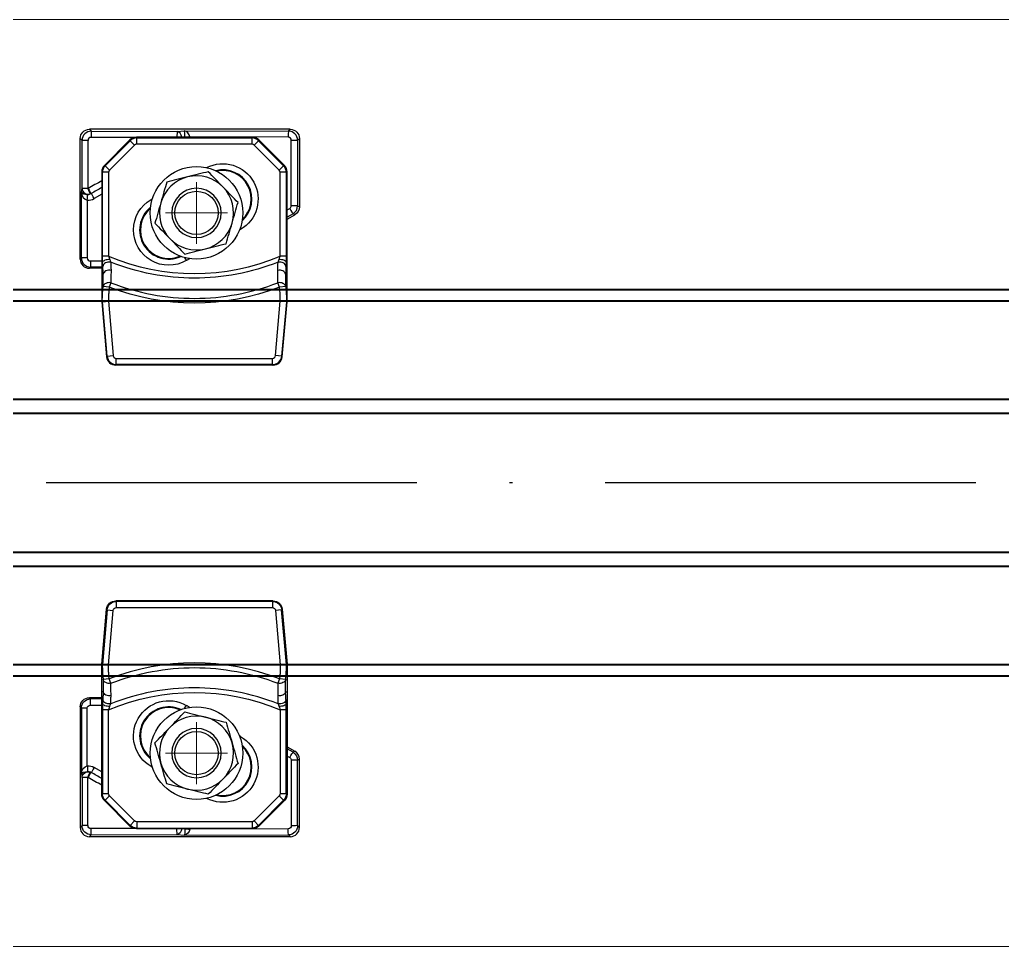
# Model space of a CAD drawing. Header units: centimetres. Extents: x 470464 to 524273, y 49611 to 59074.
# Drawn here: x 490122.02 to 490153.84, y 54392.56 to 54422.56 of the extents above; entities that cross this region are included whole.
import ezdxf

# ---------------------------------------------------------------- set-up
doc = ezdxf.new("R2010")
doc.units = ezdxf.units.CM
doc.header["$MEASUREMENT"] = 0
for name, pattern in [('1244_Aselsan_MIUM_3000$0$ACAD_ISO10W100', [18, 12, -3, 0, -3]), ('ACAD_ISO08W100', [36, 24, -3, 6, -3]), ('CHAIN', [0.3543, 0.2362, -0.0295, 0.0591, -0.0295]), ('XKITLINE00', [0])]:
    doc.linetypes.add(name, pattern=pattern)
for name, color, linetype, lineweight in [('1', 7, 'Continuous', 25), ('AAA_EKSEN', 1, 'ACAD_ISO08W100', 9), ('S-COLS-CONC', 4, 'Continuous', 40)]:
    doc.layers.add(name, color=color, linetype=linetype, lineweight=lineweight)

# ---------------------------------------------------------------- blocks, each defined once
blk = doc.blocks.new('K')
at = {"color": 2, "linetype": 'XKITLINE00', "lineweight": 0}
for p, q in [((490171.079, 45922.563), (490099.746, 45922.563)), ((490171.079, 45892.563), (490099.746, 45892.563))]:
    blk.add_line(p, q, dxfattribs=at)
at = {"color": 2, "linetype": '1244_Aselsan_MIUM_3000$0$ACAD_ISO10W100'}
blk.add_line((490171.079, 45907.563), (490071.291, 45907.563), dxfattribs=at)
at = {"layer": '1', "color": 2, "linetype": 'Continuous'}
for p, q in [((490130.781, 45919.013), (490124.278, 45919.013)), ((490124.278, 45919.013), (490124.34, 45918.951)), ((490125.733, 45918.747), (490124.333, 45918.751)), ((490124.34, 45918.951), (490127.119, 45918.942)), ((490129.553, 45918.755), (490125.801, 45918.755)), ((490125.801, 45918.755), (490125.811, 45918.732)), ((490127.119, 45918.942), (490127.347, 45918.965)), ((490127.347, 45918.965), (490130.723, 45918.955)), ((490130.716, 45918.756), (490127.528, 45918.766)), ((490129.544, 45918.732), (490129.554, 45918.755)), ((490130.723, 45918.955), (490130.781, 45919.013)), ((490124.041, 45918.652), (490123.979, 45918.714)), ((490123.979, 45914.811), (490123.979, 45918.714)), ((490124.041, 45917.094), (490124.041, 45918.652)), ((490124.233, 45918.652), (490124.041, 45918.652)), ((490124.233, 45918.652), (490124.233, 45917.094)), ((490125.59, 45918.667), (490124.765, 45917.843)), ((490124.788, 45917.833), (490125.599, 45918.645)), ((490125.74, 45918.504), (490124.929, 45917.692)), ((490125.599, 45918.645), (490125.59, 45918.668)), ((490125.74, 45918.504), (490125.599, 45918.645)), ((490125.811, 45918.732), (490129.544, 45918.732)), ((490125.811, 45918.533), (490125.811, 45918.732)), ((490129.544, 45918.533), (490125.811, 45918.533)), ((490129.544, 45918.533), (490129.544, 45918.732)), ((490129.614, 45918.504), (490129.755, 45918.645)), ((490130.426, 45917.692), (490129.614, 45918.504)), ((490129.765, 45918.668), (490129.755, 45918.645)), ((490129.755, 45918.645), (490130.567, 45917.833)), ((490130.59, 45917.843), (490129.765, 45918.667)), ((490130.814, 45916.539), (490130.815, 45918.656)), ((490131.021, 45918.655), (490131.02, 45916.538)), ((490131.079, 45918.714), (490131.021, 45918.655)), ((490131.079, 45918.714), (490131.079, 45916.504)), ((490124.765, 45917.843), (490124.788, 45917.833)), ((490124.929, 45917.692), (490124.788, 45917.833)), ((490130.426, 45917.692), (490130.567, 45917.833)), ((490130.567, 45917.833), (490130.59, 45917.843)), ((490124.677, 45917.631), (490124.677, 45914.709)), ((490124.7, 45917.622), (490124.677, 45917.631)), ((490124.9, 45917.622), (490124.7, 45917.622)), ((490124.7, 45914.908), (490124.7, 45917.622)), ((490124.9, 45917.622), (490124.9, 45914.908)), ((490130.654, 45917.622), (490130.455, 45917.622)), ((490130.455, 45914.908), (490130.455, 45917.622)), ((490130.677, 45917.631), (490130.654, 45917.622)), ((490130.654, 45917.622), (490130.654, 45914.908)), ((490130.677, 45914.709), (490130.677, 45917.631)), ((490124.018, 45916.976), (490124.041, 45917.094)), ((490124.019, 45914.851), (490124.018, 45916.976)), ((490124.233, 45917.094), (490124.041, 45917.094)), ((490124.677, 45916.911), (490124.432, 45916.771)), ((490124.211, 45916.72), (490124.211, 45914.852)), ((490126.279, 45916.744), (490126.318, 45916.766)), ((490126.3, 45916.708), (490126.279, 45916.744)), ((490131.02, 45916.538), (490131.079, 45916.504)), ((490130.677, 45916.402), (490130.765, 45916.453)), ((490130.872, 45916.28), (490130.677, 45916.166)), ((490130.677, 45916.099), (490130.931, 45916.246)), ((490130.931, 45916.246), (490130.872, 45916.28)), ((490129.167, 45915.767), (490129.139, 45915.751)), ((490129.167, 45915.767), (490129.154, 45915.79)), ((490123.979, 45914.811), (490124.019, 45914.851)), ((490124.311, 45914.753), (490124.677, 45914.754)), ((490124.704, 45914.709), (490124.677, 45914.709)), ((490124.9, 45914.908), (490124.7, 45914.908)), ((490127.362, 45914.857), (490127.417, 45914.762)), ((490127.523, 45914.824), (490127.417, 45914.762)), ((490130.654, 45914.908), (490130.455, 45914.908)), ((490130.65, 45914.709), (490130.677, 45914.709)), ((490124.318, 45914.553), (490124.278, 45914.513)), ((490124.677, 45914.513), (490124.278, 45914.513)), ((490124.677, 45914.554), (490124.318, 45914.553)), ((490124.677, 45914.326), (490124.677, 45913.826)), ((490124.724, 45914.321), (490124.677, 45914.326)), ((490130.631, 45914.321), (490130.677, 45914.326)), ((490130.677, 45913.826), (490130.677, 45914.326)), ((490124.975, 45914.044), (490124.92, 45913.899)), ((490130.435, 45913.899), (490130.379, 45914.044)), ((490124.712, 45913.822), (490124.677, 45913.826)), ((490124.712, 45913.822), (490124.722, 45913.92)), ((490124.91, 45913.802), (490124.712, 45913.822)), ((490124.92, 45913.899), (490124.722, 45913.92)), ((490124.92, 45913.899), (490124.91, 45913.802)), ((490130.633, 45913.92), (490130.435, 45913.899)), ((490130.445, 45913.802), (490130.435, 45913.899)), ((490130.643, 45913.822), (490130.445, 45913.802)), ((490130.633, 45913.92), (490130.643, 45913.822)), ((490130.643, 45913.822), (490130.677, 45913.826)), ((490124.679, 45913.432), (490124.834, 45911.651)), ((490124.896, 45913.459), (490124.696, 45913.46)), ((490124.698, 45913.433), (490124.896, 45913.45)), ((490124.852, 45911.67), (490124.698, 45913.433)), ((490124.896, 45913.45), (490125.05, 45911.687)), ((490130.304, 45911.687), (490130.459, 45913.45)), ((490130.658, 45913.46), (490130.459, 45913.459)), ((490130.657, 45913.433), (490130.459, 45913.45)), ((490130.657, 45913.433), (490130.503, 45911.67)), ((490130.52, 45911.651), (490130.676, 45913.432)), ((490124.834, 45911.651), (490124.852, 45911.67)), ((490124.852, 45911.67), (490125.05, 45911.687)), ((490125.15, 45911.596), (490130.205, 45911.596)), ((490125.15, 45911.397), (490125.15, 45911.596)), ((490130.205, 45911.397), (490130.205, 45911.596)), ((490130.503, 45911.67), (490130.304, 45911.687)), ((490130.503, 45911.67), (490130.52, 45911.651)), ((490125.15, 45911.397), (490125.132, 45911.378)), ((490130.222, 45911.378), (490125.133, 45911.378)), ((490130.205, 45911.397), (490125.15, 45911.397)), ((490130.223, 45911.378), (490130.205, 45911.397)), ((490125.15, 45903.728), (490125.132, 45903.747)), ((490130.222, 45903.747), (490125.133, 45903.747)), ((490125.15, 45903.728), (490125.15, 45903.529)), ((490130.205, 45903.728), (490125.15, 45903.728)), ((490125.15, 45903.529), (490130.205, 45903.529)), ((490130.223, 45903.747), (490130.205, 45903.728)), ((490130.205, 45903.728), (490130.205, 45903.529)), ((490124.679, 45901.693), (490124.834, 45903.474)), ((490124.852, 45903.455), (490124.698, 45901.692)), ((490124.834, 45903.474), (490124.852, 45903.455)), ((490124.852, 45903.455), (490125.05, 45903.438)), ((490124.896, 45901.675), (490125.05, 45903.438)), ((490130.503, 45903.455), (490130.304, 45903.438)), ((490130.304, 45903.438), (490130.459, 45901.675)), ((490130.503, 45903.455), (490130.52, 45903.474)), ((490130.657, 45901.692), (490130.503, 45903.455)), ((490130.52, 45903.474), (490130.676, 45901.693)), ((490124.896, 45901.666), (490124.696, 45901.665)), ((490124.698, 45901.692), (490124.896, 45901.675)), ((490130.657, 45901.692), (490130.459, 45901.675)), ((490130.658, 45901.665), (490130.459, 45901.666)), ((490124.712, 45901.303), (490124.677, 45901.299)), ((490124.677, 45900.799), (490124.677, 45901.299)), ((490124.91, 45901.323), (490124.712, 45901.303)), ((490124.712, 45901.303), (490124.722, 45901.205)), ((490124.92, 45901.226), (490124.91, 45901.323)), ((490130.445, 45901.323), (490130.435, 45901.226)), ((490130.643, 45901.303), (490130.445, 45901.323)), ((490130.633, 45901.205), (490130.643, 45901.303)), ((490130.643, 45901.303), (490130.677, 45901.299)), ((490130.677, 45901.299), (490130.677, 45900.799)), ((490124.92, 45901.226), (490124.722, 45901.205)), ((490124.975, 45901.081), (490124.92, 45901.226)), ((490130.435, 45901.226), (490130.379, 45901.081)), ((490130.633, 45901.205), (490130.435, 45901.226)), ((490124.677, 45900.613), (490124.278, 45900.613)), ((490124.318, 45900.573), (490124.278, 45900.613)), ((490124.724, 45900.804), (490124.677, 45900.799)), ((490130.631, 45900.804), (490130.677, 45900.799)), ((490123.979, 45900.314), (490124.019, 45900.274)), ((490123.979, 45900.314), (490123.979, 45896.411)), ((490124.311, 45900.372), (490124.677, 45900.371)), ((490124.677, 45900.571), (490124.318, 45900.573)), ((490124.677, 45897.494), (490124.677, 45900.416)), ((490124.704, 45900.416), (490124.677, 45900.416)), ((490127.362, 45900.268), (490127.417, 45900.363)), ((490127.523, 45900.301), (490127.417, 45900.363)), ((490130.65, 45900.416), (490130.677, 45900.416)), ((490130.677, 45900.416), (490130.677, 45897.494)), ((490124.019, 45900.274), (490124.018, 45898.149)), ((490124.211, 45898.405), (490124.211, 45900.273)), ((490124.9, 45900.217), (490124.7, 45900.217)), ((490124.7, 45900.217), (490124.7, 45897.503)), ((490124.9, 45897.503), (490124.9, 45900.217)), ((490130.654, 45900.217), (490130.455, 45900.217)), ((490130.455, 45900.217), (490130.455, 45897.503)), ((490130.654, 45897.503), (490130.654, 45900.217)), ((490129.167, 45899.358), (490129.139, 45899.374)), ((490129.167, 45899.358), (490129.154, 45899.335)), ((490130.677, 45899.026), (490130.931, 45898.879)), ((490130.872, 45898.845), (490130.677, 45898.959)), ((490130.677, 45898.723), (490130.765, 45898.672)), ((490130.931, 45898.879), (490130.872, 45898.845)), ((490126.3, 45898.418), (490126.279, 45898.381)), ((490130.814, 45898.586), (490130.815, 45896.469)), ((490131.02, 45898.587), (490131.079, 45898.621)), ((490131.021, 45896.47), (490131.02, 45898.587)), ((490131.079, 45896.411), (490131.079, 45898.621)), ((490124.018, 45898.149), (490124.041, 45898.031)), ((490124.677, 45898.214), (490124.432, 45898.354)), ((490126.279, 45898.381), (490126.318, 45898.359)), ((490124.041, 45898.031), (490124.041, 45896.473)), ((490124.233, 45898.031), (490124.041, 45898.031)), ((490124.233, 45896.473), (490124.233, 45898.031)), ((490124.7, 45897.503), (490124.677, 45897.494)), ((490124.9, 45897.503), (490124.7, 45897.503)), ((490124.929, 45897.433), (490124.788, 45897.292)), ((490125.74, 45896.621), (490124.929, 45897.433)), ((490130.426, 45897.433), (490129.614, 45896.621)), ((490130.426, 45897.433), (490130.567, 45897.292)), ((490130.654, 45897.503), (490130.455, 45897.503)), ((490130.677, 45897.494), (490130.654, 45897.503)), ((490124.765, 45897.282), (490124.788, 45897.292)), ((490125.59, 45896.458), (490124.765, 45897.282)), ((490124.788, 45897.292), (490125.599, 45896.48)), ((490129.755, 45896.48), (490130.567, 45897.292)), ((490130.59, 45897.282), (490129.765, 45896.458)), ((490130.567, 45897.292), (490130.59, 45897.282)), ((490125.599, 45896.48), (490125.59, 45896.457)), ((490125.74, 45896.621), (490125.599, 45896.48)), ((490129.544, 45896.592), (490125.811, 45896.592)), ((490125.811, 45896.592), (490125.811, 45896.393)), ((490129.544, 45896.592), (490129.544, 45896.393)), ((490129.614, 45896.621), (490129.755, 45896.48)), ((490129.765, 45896.457), (490129.755, 45896.48)), ((490124.041, 45896.473), (490123.979, 45896.411)), ((490124.233, 45896.473), (490124.041, 45896.473)), ((490124.278, 45896.113), (490124.34, 45896.174)), ((490125.733, 45896.378), (490124.333, 45896.374)), ((490124.34, 45896.174), (490127.119, 45896.183)), ((490125.801, 45896.37), (490125.811, 45896.393)), ((490129.553, 45896.37), (490125.801, 45896.37)), ((490125.811, 45896.393), (490129.544, 45896.393)), ((490127.119, 45896.183), (490127.347, 45896.16)), ((490127.347, 45896.16), (490130.723, 45896.17)), ((490130.716, 45896.369), (490127.528, 45896.359)), ((490129.544, 45896.393), (490129.554, 45896.37)), ((490130.723, 45896.17), (490130.781, 45896.113)), ((490131.079, 45896.411), (490131.021, 45896.47)), ((490130.781, 45896.113), (490124.278, 45896.113))]:
    blk.add_line(p, q, dxfattribs=at)
for centre, radius in [((490127.746, 45916.307), 1.5), ((490127.746, 45916.307), 0.7), ((490127.746, 45898.818), 1.5), ((490127.746, 45898.818), 0.7)]:
    blk.add_circle(centre, radius, dxfattribs=at)
at = {"layer": '1', "color": 2, "linetype": 'Continuous', "extrusion": (0, 0, -1)}
for centre in [(-490127.746, 45916.307), (-490127.746, 45898.818)]:
    blk.add_circle(centre, 0.8, dxfattribs=at)
for centre, start, end in [((-490128.598, 45916.758), 62.5283, 240.1461), ((-490126.848, 45915.753), 240.1461, 60.1461), ((-490126.848, 45899.372), 299.8539, 119.8539), ((-490128.598, 45898.367), 119.8539, 297.4717)]:
    blk.add_arc(centre, 1.142, start, end, dxfattribs=at)
at = {"layer": '1', "color": 2, "linetype": 'Continuous'}
for centre, radius, start, end in [((490127.746, 45916.307), 1.2, 44, 104), ((490128.598, 45916.758), 0.943, 311.537, 104.1742), ((490128.598, 45916.758), 0.92, 313.323, 102.3911), ((490127.746, 45916.307), 1.2, 104, 164), ((490127.746, 45916.307), 1.2, 344, 44), ((490127.746, 45916.307), 1.2, 164, 224), ((490126.848, 45915.753), 0.943, 128.8258, 294.5326), ((490126.848, 45915.753), 0.92, 130.2855, 293.0729), ((490127.746, 45916.307), 1.2, 284, 344), ((490127.746, 45916.307), 1.2, 224, 284), ((490126.848, 45899.372), 0.943, 65.4674, 231.1742), ((490126.848, 45899.372), 0.92, 66.9271, 229.7145), ((490127.746, 45898.818), 1.2, 76, 136), ((490127.746, 45898.818), 1.2, 16, 76), ((490127.746, 45898.818), 1.2, 136, 196), ((490128.598, 45898.367), 0.943, 255.8258, 48.463), ((490128.598, 45898.367), 0.92, 257.6089, 46.677), ((490127.746, 45898.818), 1.2, 316, 16), ((490127.746, 45898.818), 1.2, 196, 256), ((490127.746, 45898.818), 1.2, 256, 316)]:
    blk.add_arc(centre, radius, start, end, dxfattribs=at)
at = {"layer": '1', "color": 2, "linetype": 'Continuous', "extrusion": (0, 0, -1)}
for centre, major_axis, ratio, start_param, end_param in [((490124.281, 45918.711), (0.214, -0.214), 0.992433, 2.359993, 3.923193), ((490130.778, 45918.711), (0.214, 0.214), 0.992433, 5.501585, 7.064785), ((490130.778, 45916.506), (0.261, -0.15), 0.994945, 5.763279, 6.803091), ((490127.677, 45922.456), (0, -9.067), 0.918737, 5.945855, 6.620515), ((490125.134, 45903.446), (0.204, -0.222), 0.995811, 2.403309, 3.879876), ((490125.15, 45903.428), (0.221, 0.203), 0.997694, 3.974105, 5.450673), ((490125.15, 45903.428), (0.068, -0.0742), 0.993033, 2.403309, 3.879876), ((490130.205, 45903.428), (0.221, -0.203), 0.997694, 3.974105, 5.450673), ((490130.205, 45903.428), (-0.068, -0.0742), 0.993033, 2.403309, 3.879876), ((490130.221, 45903.446), (0.204, 0.222), 0.995811, 5.544902, 7.021469), ((490124.92, 45901.226), (0.2, 0.001), 0.752836, 1.294298, 3.008789), ((490127.677, 45892.376), (0, 8.405), 0.918737, 5.915201, 6.65117), ((490130.435, 45901.226), (0.2, -0.001), 0.752836, 0.132804, 1.847295), ((490124.281, 45900.311), (0.214, -0.214), 0.992433, 2.359993, 3.923193), ((490124.922, 45900.825), (0.2, 0.001), 0.752479, 1.288631, 3.008872), ((490130.433, 45900.825), (0.2, -0.001), 0.752479, 0.132721, 1.852962), ((490124.319, 45900.273), (0.267, 0.138), 0.998031, 3.623062, 5.186262), ((490124.312, 45900.272), (0.0819, -0.0592), 0.989251, 2.52068, 4.08388), ((490124.318, 45900.373), (0.001, 0.2), 0.034627, 4.708031, 6.195866), ((490124.904, 45900.416), (0.2, -0.008), 0.422896, 1.380478, 3.045264), ((490124.911, 45900.557), (0.199, -0.014), 0.74106, 1.22626, 3.011378), ((490130.444, 45900.557), (0.199, 0.014), 0.74106, 0.130215, 1.915333), ((490130.451, 45900.416), (0.2, 0.008), 0.422896, 0.096328, 1.761115), ((490124.218, 45900.274), (-0.2, 0), 0.004269, 4.747034, 6.195918), ((490130.772, 45898.673), (0.101, 0.173), 0.027764, 4.691233, 6.195885), ((490130.721, 45898.586), (0.128, -0.271), 0.997202, 4.110755, 5.150568), ((490124.218, 45898.149), (0.042, 0.256), 0.76271, 4.58737, 6.036255), ((490124.26, 45897.968), (0.115, -0.426), 0.905428, 3.310168, 3.875491), ((490124.204, 45898.405), (-0.016, 0.199), 0.034866, 1.569261, 2.70958), ((490130.714, 45898.586), (0.0667, 0.0748), 0.997721, 6.084759, 7.124571), ((490130.821, 45898.587), (0.2, 0), 0.004243, 0.087267, 1.605444), ((490124.218, 45898.149), (0.201, 0.012), 0.369521, 3.302192, 4.751077), ((490124.24, 45898.031), (0.196, 0.038), 0.907507, 3.350606, 5.211047), ((490124.253, 45897.967), (0.061, -0.253), 0.768803, 3.289543, 3.701099), ((490124.24, 45898.031), (0.071, 0.187), 0.032625, 4.699988, 5.905162), ((490124.245, 45898.029), (0.099, 0.174), 0.030283, 4.695034, 5.900559), ((490124.426, 45898.353), (0.099, 0.174), 0.027964, 1.549906, 2.758993), ((490177.488, 45868.006), (148.546, -84.96), 0.001169, 1.933599, 1.936064), ((490177.483, 45868.005), (148.541, -84.962), 0.002337, 1.9329, 1.936067), ((490124.978, 45897.494), (0.278, 0.115), 0.997326, 2.750469, 3.532716), ((490125, 45897.503), (0.115, -0.277), 0.998522, 1.179673, 1.96192), ((490125, 45897.503), (-0.0928, -0.0384), 0.995546, 5.892062, 6.674309), ((490130.355, 45897.503), (0.0928, -0.0384), 0.995546, 5.892062, 6.674309), ((490130.355, 45897.503), (0.115, 0.277), 0.998522, 1.179673, 1.96192), ((490130.377, 45897.494), (0.278, -0.115), 0.997326, 5.892062, 6.674309), ((490125.811, 45896.692), (0.277, -0.115), 0.998522, 1.179673, 1.96192), ((490125.811, 45896.692), (-0.0384, -0.0928), 0.995546, 5.892062, 6.674309), ((490129.544, 45896.692), (-0.0384, 0.0928), 0.995546, 2.750469, 3.532716), ((490129.544, 45896.692), (0.277, 0.115), 0.998522, 1.179673, 1.96192), ((490124.341, 45896.474), (0.266, -0.139), 0.998207, 1.09196, 2.65516), ((490124.334, 45896.474), (0.0807, 0.0609), 0.988978, 2.219923, 3.783123), ((490124.34, 45896.374), (-0.001, 0.2), 0.034899, 3.228912, 4.712496), ((490125.802, 45896.671), (0.115, 0.278), 0.997326, 2.750469, 3.532716), ((490127.119, 45896.382), (-0.001, 0.2), 0.034899, 3.228912, 4.651252), ((490127.119, 45896.382), (-0.02, -0.199), 0.74823, 4.69971, 6.151435), ((490127.347, 45896.359), (0.003, 0.201), 0.124494, 1.540952, 3.020281), ((490127.347, 45896.359), (0.076, 0.188), 0.878606, 1.230281, 2.70961), ((490127.521, 45896.358), (0.2, -0.008), 0.005639, 3.866293, 4.746837), ((490127.011, 45896.394), (0.516, -0.056), 0.770786, 6.203754, 6.230389), ((490129.553, 45896.671), (0.115, -0.278), 0.997326, 5.892062, 6.674309), ((490130.715, 45896.469), (0.0469, -0.0889), 0.994028, 5.200197, 6.763397), ((490130.723, 45896.37), (0.001, -0.2), 0.034652, 0.087319, 1.566648), ((490130.722, 45896.47), (0.175, 0.243), 0.996422, 0.949848, 2.513048), ((490130.822, 45896.47), (0.2, 0), 0.004243, 0.087267, 1.605444)]:
    blk.add_ellipse(centre, major_axis=major_axis, ratio=ratio, start_param=start_param, end_param=end_param, dxfattribs=at)
at = {"layer": '1', "color": 2, "linetype": 'Continuous'}
for centre, major_axis, ratio, start_param, end_param in [((490124.341, 45918.651), (0.266, 0.139), 0.998207, 1.09196, 2.65516), ((490124.334, 45918.651), (0.0807, -0.0609), 0.988978, 2.219923, 3.783123), ((490124.34, 45918.751), (-0.001, -0.2), 0.034899, 3.228912, 4.712496), ((490125.802, 45918.455), (0.115, -0.278), 0.997326, 2.750469, 3.532716), ((490127.119, 45918.743), (-0.001, -0.2), 0.034899, 3.228912, 4.651252), ((490127.119, 45918.743), (-0.02, 0.199), 0.74823, 4.69971, 6.151435), ((490127.347, 45918.766), (0.076, -0.188), 0.878606, 1.230281, 2.70961), ((490127.347, 45918.766), (0.003, -0.201), 0.124494, 1.540952, 3.020281), ((490127.521, 45918.767), (0.2, 0.008), 0.005639, 3.866293, 4.746837), ((490127.011, 45918.731), (0.516, 0.056), 0.770786, 6.203754, 6.230389), ((490129.553, 45918.455), (0.115, 0.278), 0.997326, 5.892062, 6.674309), ((490130.723, 45918.755), (0.001, 0.2), 0.034652, 0.087319, 1.566648), ((490130.715, 45918.656), (0.0469, 0.0889), 0.994028, 5.200197, 6.763397), ((490130.722, 45918.655), (0.175, -0.243), 0.996422, 0.949848, 2.513048), ((490125.811, 45918.433), (0.277, 0.115), 0.998522, 1.179673, 1.96192), ((490125.811, 45918.433), (-0.0384, 0.0928), 0.995546, 5.892062, 6.674309), ((490129.544, 45918.433), (0.277, -0.115), 0.998522, 1.179673, 1.96192), ((490129.544, 45918.433), (-0.0384, -0.0928), 0.995546, 2.750469, 3.532716), ((490130.822, 45918.655), (0.2, 0), 0.004243, 0.087267, 1.605444), ((490124.978, 45917.631), (0.278, -0.115), 0.997326, 2.750469, 3.532716), ((490125, 45917.622), (0.115, 0.277), 0.998522, 1.179673, 1.96192), ((490130.355, 45917.622), (0.115, -0.277), 0.998522, 1.179673, 1.96192), ((490130.377, 45917.631), (0.278, 0.115), 0.997326, 5.892062, 6.674309), ((490125, 45917.622), (-0.0928, 0.0384), 0.995546, 5.892062, 6.674309), ((490130.355, 45917.622), (0.0928, 0.0384), 0.995546, 5.892062, 6.674309), ((490177.483, 45947.12), (148.541, 84.962), 0.002337, 1.9329, 1.936067), ((490124.218, 45916.976), (0.042, -0.256), 0.76271, 4.58737, 6.036255), ((490124.218, 45916.976), (0.201, -0.012), 0.369521, 3.302192, 4.751077), ((490124.24, 45917.094), (0.196, -0.038), 0.907507, 3.350606, 5.211047), ((490124.204, 45916.72), (-0.016, -0.199), 0.034866, 1.569261, 2.70958), ((490124.253, 45917.158), (0.061, 0.253), 0.768803, 3.289543, 3.701099), ((490124.24, 45917.094), (0.071, -0.187), 0.032625, 4.699988, 5.905162), ((490124.245, 45917.096), (0.099, -0.174), 0.030283, 4.695034, 5.900559), ((490177.488, 45947.119), (148.546, 84.96), 0.001169, 1.933599, 1.936064), ((490124.426, 45916.772), (0.099, -0.174), 0.027964, 1.549906, 2.758993), ((490124.26, 45917.157), (0.115, 0.426), 0.905428, 3.310168, 3.875491), ((490130.714, 45916.539), (0.0667, -0.0748), 0.997721, 6.084759, 7.124571), ((490130.821, 45916.538), (0.2, 0), 0.004243, 0.087267, 1.605444), ((490130.721, 45916.539), (0.128, 0.271), 0.997202, 4.110755, 5.150568), ((490130.772, 45916.452), (0.101, -0.173), 0.027764, 4.691233, 6.195885), ((490124.281, 45914.814), (0.214, 0.214), 0.992433, 2.359993, 3.923193), ((490124.218, 45914.851), (-0.2, 0), 0.004269, 4.747034, 6.195918), ((490124.319, 45914.852), (0.267, -0.138), 0.998031, 3.623062, 5.186262), ((490124.312, 45914.853), (0.0819, 0.0592), 0.989251, 2.52068, 4.08388), ((490124.318, 45914.752), (0.001, -0.2), 0.034627, 4.708031, 6.195866), ((490124.904, 45914.709), (0.2, 0.008), 0.422896, 1.380478, 3.045264), ((490124.911, 45914.568), (0.199, 0.014), 0.74106, 1.22626, 3.011378), ((490127.677, 45922.75), (0, -8.405), 0.918737, 5.915201, 6.65117), ((490130.444, 45914.568), (0.199, -0.014), 0.74106, 0.130215, 1.915333), ((490130.451, 45914.709), (0.2, -0.008), 0.422896, 0.096328, 1.761115), ((490124.922, 45914.3), (0.2, -0.001), 0.752479, 1.288631, 3.008872), ((490130.433, 45914.3), (0.2, 0.001), 0.752479, 0.132721, 1.852962), ((490124.92, 45913.899), (0.2, -0.001), 0.752836, 1.294298, 3.008789), ((490130.435, 45913.899), (0.2, 0.001), 0.752836, 0.132804, 1.847295), ((490125.134, 45911.679), (0.204, 0.222), 0.995811, 2.403309, 3.879876), ((490125.15, 45911.697), (0.221, -0.203), 0.997694, 3.974105, 5.450673), ((490125.15, 45911.697), (0.068, 0.0742), 0.993033, 2.403309, 3.879876), ((490130.205, 45911.697), (-0.068, 0.0742), 0.993033, 2.403309, 3.879876), ((490130.205, 45911.697), (0.221, 0.203), 0.997694, 3.974105, 5.450673), ((490130.221, 45911.679), (0.204, -0.222), 0.995811, 5.544902, 7.021469), ((490127.677, 45892.669), (0, 9.067), 0.918737, 5.945855, 6.620515), ((490130.778, 45898.619), (0.261, 0.15), 0.994945, 5.763279, 6.803091), ((490124.281, 45896.414), (0.214, 0.214), 0.992433, 2.359993, 3.923193), ((490130.778, 45896.414), (0.214, -0.214), 0.992433, 5.501585, 7.064785)]:
    blk.add_ellipse(centre, major_axis=major_axis, ratio=ratio, start_param=start_param, end_param=end_param, dxfattribs=at)
for points, weights in [([(490125.801, 45918.755), (490125.801, 45918.755), (490125.801, 45918.755)], [0.500000031229, 0.499999968771, 0.500000031229]), ([(490129.554, 45918.755), (490129.553, 45918.755), (490129.553, 45918.755)], [0.500000031722, 0.499999968278, 0.500000031722]), ([(490125.59, 45918.668), (490125.59, 45918.668), (490125.59, 45918.667)], [0.500000031836, 0.499999968164, 0.500000031836]), ([(490129.765, 45918.667), (490129.765, 45918.668), (490129.765, 45918.668)], [0.500000032004, 0.499999967996, 0.500000032004]), ([(490124.765, 45917.843), (490124.765, 45917.843), (490124.765, 45917.843)], [0.500000031966, 0.499999968034, 0.500000031966]), ([(490130.59, 45917.843), (490130.59, 45917.843), (490130.59, 45917.843)], [0.500000032286, 0.499999967714, 0.500000032286]), ([(490124.677, 45917.631), (490124.677, 45917.631), (490124.677, 45917.631)], [0.500000031519, 0.499999968481, 0.500000031519]), ([(490130.677, 45917.631), (490130.677, 45917.631), (490130.677, 45917.631)], [0.500000031564, 0.499999968436, 0.500000031564]), ([(490124.834, 45911.651), (490124.834, 45911.651), (490124.834, 45911.651)], [0.500000154962, 0.499999845038, 0.500000154962]), ([(490130.52, 45911.651), (490130.52, 45911.651), (490130.52, 45911.651)], [0.500000154951, 0.499999845049, 0.500000154951]), ([(490125.132, 45911.378), (490125.132, 45911.378), (490125.133, 45911.378)], [0.500000154938, 0.499999845062, 0.500000154938]), ([(490130.222, 45911.378), (490130.222, 45911.378), (490130.223, 45911.378)], [0.500000154953, 0.499999845047, 0.500000154953]), ([(490125.132, 45903.747), (490125.132, 45903.747), (490125.133, 45903.747)], [0.500000154938, 0.499999845062, 0.500000154938]), ([(490130.222, 45903.747), (490130.222, 45903.747), (490130.223, 45903.747)], [0.500000154953, 0.499999845047, 0.500000154953]), ([(490124.834, 45903.474), (490124.834, 45903.474), (490124.834, 45903.474)], [0.500000154962, 0.499999845038, 0.500000154962]), ([(490130.52, 45903.474), (490130.52, 45903.474), (490130.52, 45903.474)], [0.500000154951, 0.499999845049, 0.500000154951]), ([(490124.677, 45897.494), (490124.677, 45897.494), (490124.677, 45897.494)], [0.500000031519, 0.499999968481, 0.500000031519]), ([(490130.677, 45897.494), (490130.677, 45897.494), (490130.677, 45897.494)], [0.500000031564, 0.499999968436, 0.500000031564]), ([(490124.765, 45897.282), (490124.765, 45897.282), (490124.765, 45897.282)], [0.500000031966, 0.499999968034, 0.500000031966]), ([(490130.59, 45897.282), (490130.59, 45897.282), (490130.59, 45897.282)], [0.500000032286, 0.499999967714, 0.500000032286]), ([(490125.59, 45896.457), (490125.59, 45896.457), (490125.59, 45896.458)], [0.500000031836, 0.499999968164, 0.500000031836]), ([(490125.801, 45896.37), (490125.801, 45896.37), (490125.801, 45896.37)], [0.500000031229, 0.499999968771, 0.500000031229]), ([(490129.554, 45896.37), (490129.553, 45896.37), (490129.553, 45896.37)], [0.500000031722, 0.499999968278, 0.500000031722]), ([(490129.765, 45896.458), (490129.765, 45896.457), (490129.765, 45896.457)], [0.500000032004, 0.499999967996, 0.500000032004])]:
    blk.add_rational_spline(points, weights, degree=2, dxfattribs=at)
for points, knots in [([(490128.128, 45917.639), (490128.023, 45917.613), (490127.916, 45917.586), (490127.693, 45917.531), (490127.574, 45917.501), (490127.455, 45917.472)], [0, 0, 0, 0, 0.5, 0.5, 1, 1, 1, 1]), ([(490126.783, 45917.304), (490126.753, 45917.201), (490126.723, 45917.094), (490126.66, 45916.873), (490126.626, 45916.755), (490126.592, 45916.638)], [0, 0, 0, 0, 0.5, 0.5, 1, 1, 1, 1]), ([(490129.09, 45916.642), (490129.015, 45916.72), (490128.939, 45916.799), (490128.779, 45916.965), (490128.693, 45917.053), (490128.609, 45917.141)], [0, 0, 0, 0, 0.5, 0.5, 1, 1, 1, 1]), ([(490126.401, 45915.972), (490126.476, 45915.895), (490126.553, 45915.815), (490126.713, 45915.65), (490126.798, 45915.561), (490126.882, 45915.474)], [0, 0, 0, 0, 0.5, 0.5, 1, 1, 1, 1]), ([(490128.708, 45915.31), (490128.738, 45915.414), (490128.768, 45915.52), (490128.832, 45915.741), (490128.866, 45915.859), (490128.899, 45915.976)], [0, 0, 0, 0, 0.5, 0.5, 1, 1, 1, 1]), ([(490127.364, 45914.975), (490127.468, 45915.001), (490127.575, 45915.028), (490127.799, 45915.084), (490127.918, 45915.113), (490128.036, 45915.143)], [0, 0, 0, 0, 0.5, 0.5, 1, 1, 1, 1]), ([(490124.677, 45914.709), (490124.677, 45914.672), (490124.677, 45914.599), (490124.677, 45914.496), (490124.677, 45914.401), (490124.677, 45914.351), (490124.677, 45914.326)], [0, 0, 0, 0, 0.250001, 0.5, 0.75, 1, 1, 1, 1]), ([(490124.712, 45914.573), (490124.709, 45914.604), (490124.707, 45914.642), (490124.705, 45914.692), (490124.705, 45914.7), (490124.704, 45914.709), (490124.704, 45914.709), (490124.704, 45914.709)], [0, 0, 0, 0, 0.836069, 0.836069, 0.999965, 0.999965, 1, 1, 1, 1]), ([(490124.9, 45914.908), (490124.91, 45914.874), (490124.921, 45914.84), (490124.934, 45914.803), (490124.936, 45914.798), (490124.938, 45914.793)], [0, 0, 0, 0, 0.858601, 0.858601, 1, 1, 1, 1]), ([(490124.938, 45914.793), (490124.947, 45914.768), (490124.956, 45914.743), (490124.966, 45914.719), (490124.967, 45914.715), (490124.968, 45914.712)], [0, 0, 0, 0, 0.863107, 0.863107, 1, 1, 1, 1]), ([(490130.387, 45914.712), (490129.954, 45914.541), (490129.509, 45914.411), (490128.598, 45914.236), (490128.134, 45914.193), (490126.757, 45914.193), (490125.831, 45914.371), (490124.968, 45914.712)], [0, 0, 0, 0, 0.25, 0.25, 0.5, 0.5, 1, 1, 1, 1]), ([(490124.968, 45914.712), (490124.971, 45914.667), (490124.974, 45914.622), (490124.977, 45914.533), (490124.979, 45914.488), (490124.978, 45914.444)], [0, 0, 0, 0, 0.500153, 0.500153, 1, 1, 1, 1]), ([(490130.377, 45914.444), (490130.376, 45914.482), (490130.377, 45914.519), (490130.38, 45914.595), (490130.382, 45914.633), (490130.385, 45914.684), (490130.386, 45914.698), (490130.387, 45914.712)], [0, 0, 0, 0, 0.423047, 0.423047, 0.845832, 0.845832, 1, 1, 1, 1]), ([(490130.387, 45914.712), (490130.395, 45914.732), (490130.403, 45914.756), (490130.414, 45914.785), (490130.415, 45914.789), (490130.417, 45914.793)], [0, 0, 0, 0, 0.864692, 0.864692, 1, 1, 1, 1]), ([(490130.417, 45914.793), (490130.426, 45914.818), (490130.435, 45914.846), (490130.444, 45914.874), (490130.445, 45914.875), (490130.448, 45914.886), (490130.452, 45914.897), (490130.455, 45914.908)], [0, 0, 0, 0, 0.704482, 0.704482, 0.731136, 0.731136, 1, 1, 1, 1]), ([(490130.65, 45914.709), (490130.65, 45914.709), (490130.65, 45914.709), (490130.649, 45914.666), (490130.647, 45914.626), (490130.644, 45914.586), (490130.644, 45914.579), (490130.643, 45914.573)], [0, 0, 0, 0, 0.000035, 0.000035, 0.836112, 0.836112, 1, 1, 1, 1]), ([(490130.654, 45914.908), (490130.654, 45914.889), (490130.654, 45914.871), (490130.654, 45914.853), (490130.654, 45914.803), (490130.652, 45914.754), (490130.65, 45914.709)], [0, 0, 0, 0, 0.267342, 0.267342, 0.267342, 1, 1, 1, 1]), ([(490130.677, 45914.326), (490130.677, 45914.351), (490130.677, 45914.401), (490130.677, 45914.496), (490130.677, 45914.599), (490130.677, 45914.672), (490130.677, 45914.709)], [0, 0, 0, 0, 0.25, 0.5, 0.749999, 1, 1, 1, 1]), ([(490124.724, 45914.321), (490124.724, 45914.321), (490124.724, 45914.321), (490124.723, 45914.361), (490124.722, 45914.402), (490124.718, 45914.487), (490124.715, 45914.53), (490124.712, 45914.573)], [0, 0, 0, 0, 0.000015, 0.000015, 0.496417, 0.496417, 1, 1, 1, 1]), ([(490124.978, 45914.444), (490124.978, 45914.356), (490124.977, 45914.269), (490124.976, 45914.135), (490124.976, 45914.09), (490124.975, 45914.044)], [0, 0, 0, 0, 0.657537, 0.657537, 1, 1, 1, 1]), ([(490130.379, 45914.044), (490130.379, 45914.132), (490130.378, 45914.219), (490130.377, 45914.353), (490130.377, 45914.398), (490130.377, 45914.444)], [0, 0, 0, 0, 0.657537, 0.657537, 1, 1, 1, 1]), ([(490130.643, 45914.573), (490130.642, 45914.56), (490130.641, 45914.546), (490130.638, 45914.497), (490130.636, 45914.461), (490130.632, 45914.389), (490130.631, 45914.354), (490130.631, 45914.321), (490130.631, 45914.321), (490130.631, 45914.321)], [0, 0, 0, 0, 0.155547, 0.155547, 0.580528, 0.580528, 0.999985, 0.999985, 1, 1, 1, 1]), ([(490124.975, 45914.044), (490125.408, 45913.878), (490125.853, 45913.752), (490126.76, 45913.583), (490127.223, 45913.54), (490128.595, 45913.541), (490129.516, 45913.713), (490130.379, 45914.044)], [0, 0, 0, 0, 0.25, 0.25, 0.5, 0.5, 1, 1, 1, 1]), ([(490124.677, 45913.826), (490124.677, 45913.801), (490124.677, 45913.751), (490124.677, 45913.657), (490124.677, 45913.558), (490124.677, 45913.491), (490124.677, 45913.459)], [0, 0, 0, 0, 0.258096, 0.516192, 0.774287, 1, 1, 1, 1]), ([(490124.696, 45913.46), (490124.697, 45913.497), (490124.697, 45913.535), (490124.699, 45913.609), (490124.7, 45913.647), (490124.704, 45913.731), (490124.707, 45913.777), (490124.712, 45913.822)], [0, 0, 0, 0, 0.308433, 0.308433, 0.618953, 0.618953, 1, 1, 1, 1]), ([(490124.91, 45913.802), (490124.906, 45913.76), (490124.903, 45913.717), (490124.899, 45913.639), (490124.898, 45913.603), (490124.896, 45913.531), (490124.896, 45913.495), (490124.896, 45913.459)], [0, 0, 0, 0, 0.37098, 0.37098, 0.685408, 0.685408, 1, 1, 1, 1]), ([(490130.459, 45913.459), (490130.459, 45913.494), (490130.459, 45913.529), (490130.457, 45913.598), (490130.456, 45913.633), (490130.452, 45913.713), (490130.449, 45913.757), (490130.445, 45913.802)], [0, 0, 0, 0, 0.304321, 0.304321, 0.608496, 0.608496, 1, 1, 1, 1]), ([(490130.643, 45913.822), (490130.643, 45913.822), (490130.643, 45913.822), (490130.648, 45913.774), (490130.651, 45913.726), (490130.655, 45913.641), (490130.656, 45913.605), (490130.658, 45913.532), (490130.658, 45913.496), (490130.658, 45913.46)], [0, 0, 0, 0, 0.000017, 0.000017, 0.401467, 0.401467, 0.701656, 0.701656, 1, 1, 1, 1]), ([(490130.677, 45913.459), (490130.677, 45913.491), (490130.677, 45913.558), (490130.677, 45913.657), (490130.677, 45913.751), (490130.677, 45913.801), (490130.677, 45913.826)], [0, 0, 0, 0, 0.225713, 0.483808, 0.741904, 1, 1, 1, 1]), ([(490130.676, 45913.432), (490130.671, 45913.432), (490130.665, 45913.433), (490130.659, 45913.433), (490130.658, 45913.433), (490130.657, 45913.433)], [0, 0, 0, 0, 0.876308, 0.876308, 1, 1, 1, 1]), ([(490124.677, 45901.299), (490124.677, 45901.324), (490124.677, 45901.374), (490124.677, 45901.468), (490124.677, 45901.567), (490124.677, 45901.634), (490124.677, 45901.666)], [0, 0, 0, 0, 0.258096, 0.516192, 0.774287, 1, 1, 1, 1]), ([(490124.696, 45901.665), (490124.697, 45901.628), (490124.697, 45901.59), (490124.699, 45901.516), (490124.7, 45901.478), (490124.704, 45901.394), (490124.707, 45901.348), (490124.712, 45901.303)], [0, 0, 0, 0, 0.308433, 0.308433, 0.618953, 0.618953, 1, 1, 1, 1]), ([(490124.91, 45901.323), (490124.906, 45901.365), (490124.903, 45901.408), (490124.899, 45901.486), (490124.898, 45901.522), (490124.896, 45901.594), (490124.896, 45901.63), (490124.896, 45901.666)], [0, 0, 0, 0, 0.37098, 0.37098, 0.685408, 0.685408, 1, 1, 1, 1]), ([(490124.975, 45901.081), (490125.408, 45901.247), (490125.853, 45901.373), (490126.76, 45901.542), (490127.223, 45901.585), (490128.595, 45901.584), (490129.516, 45901.412), (490130.379, 45901.081)], [0, 0, 0, 0, 0.25, 0.25, 0.5, 0.5, 1, 1, 1, 1]), ([(490130.459, 45901.666), (490130.459, 45901.631), (490130.459, 45901.596), (490130.457, 45901.527), (490130.456, 45901.492), (490130.452, 45901.412), (490130.449, 45901.368), (490130.445, 45901.323)], [0, 0, 0, 0, 0.304321, 0.304321, 0.608496, 0.608496, 1, 1, 1, 1]), ([(490130.643, 45901.303), (490130.643, 45901.303), (490130.643, 45901.303), (490130.648, 45901.351), (490130.651, 45901.399), (490130.655, 45901.484), (490130.656, 45901.521), (490130.658, 45901.593), (490130.658, 45901.629), (490130.658, 45901.665)], [0, 0, 0, 0, 0.000017, 0.000017, 0.401467, 0.401467, 0.701656, 0.701656, 1, 1, 1, 1]), ([(490130.676, 45901.693), (490130.671, 45901.693), (490130.665, 45901.692), (490130.659, 45901.692), (490130.658, 45901.692), (490130.657, 45901.692)], [0, 0, 0, 0, 0.876308, 0.876308, 1, 1, 1, 1]), ([(490130.677, 45901.666), (490130.677, 45901.634), (490130.677, 45901.567), (490130.677, 45901.468), (490130.677, 45901.374), (490130.677, 45901.324), (490130.677, 45901.299)], [0, 0, 0, 0, 0.225713, 0.483808, 0.741904, 1, 1, 1, 1]), ([(490130.387, 45900.413), (490129.954, 45900.584), (490129.509, 45900.714), (490128.598, 45900.889), (490128.134, 45900.932), (490126.757, 45900.932), (490125.831, 45900.754), (490124.968, 45900.413)], [0, 0, 0, 0, 0.25, 0.25, 0.5, 0.5, 1, 1, 1, 1]), ([(490124.978, 45900.681), (490124.978, 45900.769), (490124.977, 45900.856), (490124.976, 45900.99), (490124.976, 45901.035), (490124.975, 45901.081)], [0, 0, 0, 0, 0.657537, 0.657537, 1, 1, 1, 1]), ([(490130.379, 45901.081), (490130.379, 45900.993), (490130.378, 45900.906), (490130.377, 45900.772), (490130.377, 45900.727), (490130.377, 45900.681)], [0, 0, 0, 0, 0.657537, 0.657537, 1, 1, 1, 1]), ([(490124.677, 45900.416), (490124.677, 45900.453), (490124.677, 45900.526), (490124.677, 45900.629), (490124.677, 45900.724), (490124.677, 45900.774), (490124.677, 45900.799)], [0, 0, 0, 0, 0.250001, 0.5, 0.75, 1, 1, 1, 1]), ([(490124.724, 45900.804), (490124.724, 45900.804), (490124.724, 45900.804), (490124.723, 45900.765), (490124.722, 45900.723), (490124.718, 45900.638), (490124.715, 45900.595), (490124.712, 45900.552)], [0, 0, 0, 0, 0.000015, 0.000015, 0.496417, 0.496417, 1, 1, 1, 1]), ([(490124.968, 45900.413), (490124.971, 45900.458), (490124.974, 45900.503), (490124.977, 45900.592), (490124.979, 45900.637), (490124.978, 45900.681)], [0, 0, 0, 0, 0.500153, 0.500153, 1, 1, 1, 1]), ([(490130.377, 45900.681), (490130.376, 45900.643), (490130.377, 45900.606), (490130.38, 45900.53), (490130.382, 45900.492), (490130.385, 45900.441), (490130.386, 45900.427), (490130.387, 45900.413)], [0, 0, 0, 0, 0.423047, 0.423047, 0.845832, 0.845832, 1, 1, 1, 1]), ([(490130.643, 45900.552), (490130.642, 45900.565), (490130.641, 45900.579), (490130.638, 45900.628), (490130.636, 45900.665), (490130.632, 45900.736), (490130.631, 45900.771), (490130.631, 45900.804), (490130.631, 45900.804), (490130.631, 45900.804)], [0, 0, 0, 0, 0.155547, 0.155547, 0.580528, 0.580528, 0.999985, 0.999985, 1, 1, 1, 1]), ([(490130.677, 45900.799), (490130.677, 45900.774), (490130.677, 45900.724), (490130.677, 45900.629), (490130.677, 45900.526), (490130.677, 45900.453), (490130.677, 45900.416)], [0, 0, 0, 0, 0.25, 0.5, 0.749999, 1, 1, 1, 1]), ([(490124.712, 45900.552), (490124.709, 45900.521), (490124.707, 45900.483), (490124.705, 45900.433), (490124.705, 45900.425), (490124.704, 45900.416), (490124.704, 45900.416), (490124.704, 45900.416)], [0, 0, 0, 0, 0.836069, 0.836069, 0.999965, 0.999965, 1, 1, 1, 1]), ([(490124.9, 45900.217), (490124.91, 45900.251), (490124.921, 45900.285), (490124.934, 45900.322), (490124.936, 45900.327), (490124.938, 45900.332)], [0, 0, 0, 0, 0.858601, 0.858601, 1, 1, 1, 1]), ([(490124.938, 45900.332), (490124.947, 45900.357), (490124.956, 45900.382), (490124.966, 45900.406), (490124.967, 45900.41), (490124.968, 45900.413)], [0, 0, 0, 0, 0.863107, 0.863107, 1, 1, 1, 1]), ([(490130.387, 45900.413), (490130.395, 45900.393), (490130.403, 45900.369), (490130.414, 45900.34), (490130.415, 45900.336), (490130.417, 45900.332)], [0, 0, 0, 0, 0.864692, 0.864692, 1, 1, 1, 1]), ([(490130.417, 45900.332), (490130.426, 45900.307), (490130.435, 45900.28), (490130.444, 45900.251), (490130.445, 45900.25), (490130.448, 45900.239), (490130.452, 45900.228), (490130.455, 45900.217)], [0, 0, 0, 0, 0.704482, 0.704482, 0.731136, 0.731136, 1, 1, 1, 1]), ([(490130.65, 45900.416), (490130.65, 45900.416), (490130.65, 45900.416), (490130.649, 45900.459), (490130.647, 45900.499), (490130.644, 45900.539), (490130.644, 45900.546), (490130.643, 45900.552)], [0, 0, 0, 0, 0.000035, 0.000035, 0.836112, 0.836112, 1, 1, 1, 1]), ([(490130.654, 45900.217), (490130.654, 45900.236), (490130.654, 45900.254), (490130.654, 45900.273), (490130.654, 45900.322), (490130.652, 45900.371), (490130.65, 45900.416)], [0, 0, 0, 0, 0.267342, 0.267342, 0.267342, 1, 1, 1, 1]), ([(490127.364, 45900.15), (490127.468, 45900.124), (490127.575, 45900.097), (490127.799, 45900.041), (490127.918, 45900.012), (490128.036, 45899.982)], [0, 0, 0, 0, 0.5, 0.5, 1, 1, 1, 1]), ([(490128.708, 45899.815), (490128.738, 45899.711), (490128.768, 45899.605), (490128.832, 45899.384), (490128.866, 45899.266), (490128.899, 45899.149)], [0, 0, 0, 0, 0.5, 0.5, 1, 1, 1, 1]), ([(490126.401, 45899.153), (490126.476, 45899.23), (490126.553, 45899.31), (490126.713, 45899.476), (490126.798, 45899.564), (490126.882, 45899.651)], [0, 0, 0, 0, 0.5, 0.5, 1, 1, 1, 1]), ([(490126.783, 45897.821), (490126.753, 45897.925), (490126.723, 45898.031), (490126.66, 45898.252), (490126.626, 45898.37), (490126.592, 45898.487)], [0, 0, 0, 0, 0.5, 0.5, 1, 1, 1, 1]), ([(490129.09, 45898.483), (490129.015, 45898.405), (490128.939, 45898.326), (490128.779, 45898.16), (490128.693, 45898.072), (490128.609, 45897.984)], [0, 0, 0, 0, 0.5, 0.5, 1, 1, 1, 1]), ([(490128.128, 45897.486), (490128.023, 45897.512), (490127.916, 45897.539), (490127.693, 45897.594), (490127.574, 45897.624), (490127.455, 45897.653)], [0, 0, 0, 0, 0.5, 0.5, 1, 1, 1, 1])]:
    blk.add_open_spline(points, degree=3, knots=knots, dxfattribs=at)
for points in [[(490128.609, 45917.141), (490128.441, 45917.315), (490128.277, 45917.485), (490128.128, 45917.639)], [(490127.455, 45917.472), (490127.221, 45917.413), (490126.992, 45917.356), (490126.783, 45917.304)], [(490124.233, 45917.094), (490124.235, 45917.094), (490124.236, 45917.095), (490124.238, 45917.096)], [(490124.335, 45916.934), (490124.325, 45916.928), (490124.315, 45916.923), (490124.304, 45916.919)], [(490126.592, 45916.638), (490126.525, 45916.405), (490126.46, 45916.179), (490126.401, 45915.972)], [(490128.899, 45915.976), (490128.966, 45916.209), (490129.031, 45916.436), (490129.09, 45916.642)], [(490126.882, 45915.474), (490127.051, 45915.3), (490127.214, 45915.13), (490127.364, 45914.975)], [(490128.036, 45915.143), (490128.271, 45915.201), (490128.5, 45915.258), (490128.708, 45915.31)], [(490124.704, 45914.709), (490124.702, 45914.771), (490124.7, 45914.838), (490124.7, 45914.908)], [(490124.722, 45913.92), (490124.723, 45914.054), (490124.723, 45914.187), (490124.724, 45914.321)], [(490130.631, 45914.321), (490130.632, 45914.187), (490130.632, 45914.054), (490130.633, 45913.92)], [(490124.677, 45913.459), (490124.684, 45913.459), (490124.69, 45913.46), (490124.696, 45913.46)], [(490124.677, 45913.458), (490124.677, 45913.458), (490124.677, 45913.459), (490124.677, 45913.459)], [(490124.679, 45913.433), (490124.678, 45913.441), (490124.677, 45913.45), (490124.677, 45913.458)], [(490124.698, 45913.433), (490124.691, 45913.433), (490124.685, 45913.432), (490124.679, 45913.432)], [(490124.679, 45913.432), (490124.679, 45913.432), (490124.679, 45913.432), (490124.679, 45913.433)], [(490124.698, 45913.433), (490124.697, 45913.442), (490124.696, 45913.451), (490124.696, 45913.46)], [(490124.896, 45913.459), (490124.896, 45913.456), (490124.896, 45913.453), (490124.896, 45913.45)], [(490130.459, 45913.45), (490130.459, 45913.453), (490130.459, 45913.456), (490130.459, 45913.459)], [(490130.658, 45913.46), (490130.658, 45913.451), (490130.658, 45913.442), (490130.657, 45913.433)], [(490130.658, 45913.46), (490130.665, 45913.46), (490130.671, 45913.459), (490130.677, 45913.459)], [(490130.677, 45913.458), (490130.677, 45913.45), (490130.677, 45913.441), (490130.676, 45913.433)], [(490130.676, 45913.433), (490130.676, 45913.432), (490130.676, 45913.432), (490130.676, 45913.432)], [(490130.677, 45913.459), (490130.677, 45913.459), (490130.677, 45913.458), (490130.677, 45913.458)], [(490124.679, 45901.693), (490124.678, 45901.684), (490124.677, 45901.675), (490124.677, 45901.667)], [(490124.677, 45901.667), (490124.677, 45901.667), (490124.677, 45901.666), (490124.677, 45901.666)], [(490124.677, 45901.666), (490124.684, 45901.666), (490124.69, 45901.665), (490124.696, 45901.665)], [(490124.698, 45901.692), (490124.691, 45901.692), (490124.685, 45901.693), (490124.679, 45901.693)], [(490124.679, 45901.693), (490124.679, 45901.693), (490124.679, 45901.693), (490124.679, 45901.693)], [(490124.698, 45901.692), (490124.697, 45901.683), (490124.696, 45901.674), (490124.696, 45901.665)], [(490124.896, 45901.666), (490124.896, 45901.669), (490124.896, 45901.672), (490124.896, 45901.675)], [(490130.459, 45901.675), (490130.459, 45901.672), (490130.459, 45901.669), (490130.459, 45901.666)], [(490130.658, 45901.665), (490130.658, 45901.674), (490130.658, 45901.683), (490130.657, 45901.692)], [(490130.658, 45901.665), (490130.665, 45901.665), (490130.671, 45901.666), (490130.677, 45901.666)], [(490130.677, 45901.667), (490130.677, 45901.675), (490130.677, 45901.684), (490130.676, 45901.693)], [(490130.676, 45901.693), (490130.676, 45901.693), (490130.676, 45901.693), (490130.676, 45901.693)], [(490130.677, 45901.666), (490130.677, 45901.666), (490130.677, 45901.667), (490130.677, 45901.667)], [(490124.722, 45901.205), (490124.723, 45901.071), (490124.723, 45900.938), (490124.724, 45900.804)], [(490130.631, 45900.804), (490130.632, 45900.938), (490130.632, 45901.071), (490130.633, 45901.205)], [(490124.704, 45900.416), (490124.702, 45900.354), (490124.7, 45900.287), (490124.7, 45900.217)], [(490126.882, 45899.651), (490127.051, 45899.825), (490127.214, 45899.995), (490127.364, 45900.15)], [(490128.036, 45899.982), (490128.271, 45899.924), (490128.5, 45899.867), (490128.708, 45899.815)], [(490126.592, 45898.487), (490126.525, 45898.72), (490126.46, 45898.946), (490126.401, 45899.153)], [(490128.899, 45899.149), (490128.966, 45898.916), (490129.031, 45898.689), (490129.09, 45898.483)], [(490124.335, 45898.191), (490124.325, 45898.197), (490124.315, 45898.202), (490124.304, 45898.206)], [(490124.233, 45898.031), (490124.235, 45898.031), (490124.236, 45898.03), (490124.238, 45898.029)], [(490127.455, 45897.653), (490127.221, 45897.712), (490126.992, 45897.769), (490126.783, 45897.821)], [(490128.609, 45897.984), (490128.441, 45897.81), (490128.277, 45897.64), (490128.128, 45897.486)]]:
    blk.add_open_spline(points, degree=3, dxfattribs=at)
at = {"layer": 'AAA_EKSEN', "color": 2, "linetype": 'CHAIN', "ltscale": 20}
for p, q in [((490127.746, 45917.307), (490127.746, 45915.307)), ((490128.746, 45916.307), (490126.746, 45916.307)), ((490127.746, 45897.818), (490127.746, 45899.818)), ((490128.746, 45898.818), (490126.746, 45898.818))]:
    blk.add_line(p, q, dxfattribs=at)
at = {"layer": 'S-COLS-CONC', "color": 2}
for p, q in [((490171.079, 45913.813), (490112.246, 45913.813)), ((490171.079, 45913.446), (490111.879, 45913.446)), ((490171.079, 45910.263), (490108.696, 45910.263)), ((490171.079, 45909.813), (490108.246, 45909.813)), ((490171.079, 45905.313), (490103.746, 45905.313)), ((490171.079, 45904.863), (490103.296, 45904.863)), ((490171.079, 45901.679), (490100.112, 45901.679)), ((490171.079, 45901.313), (490099.746, 45901.313))]:
    blk.add_line(p, q, dxfattribs=at)

msp = doc.modelspace()

# ---------------------------------------------------------------- block references
msp.add_blockref('K', (0, 8500))

doc.saveas('drawing.dxf')
